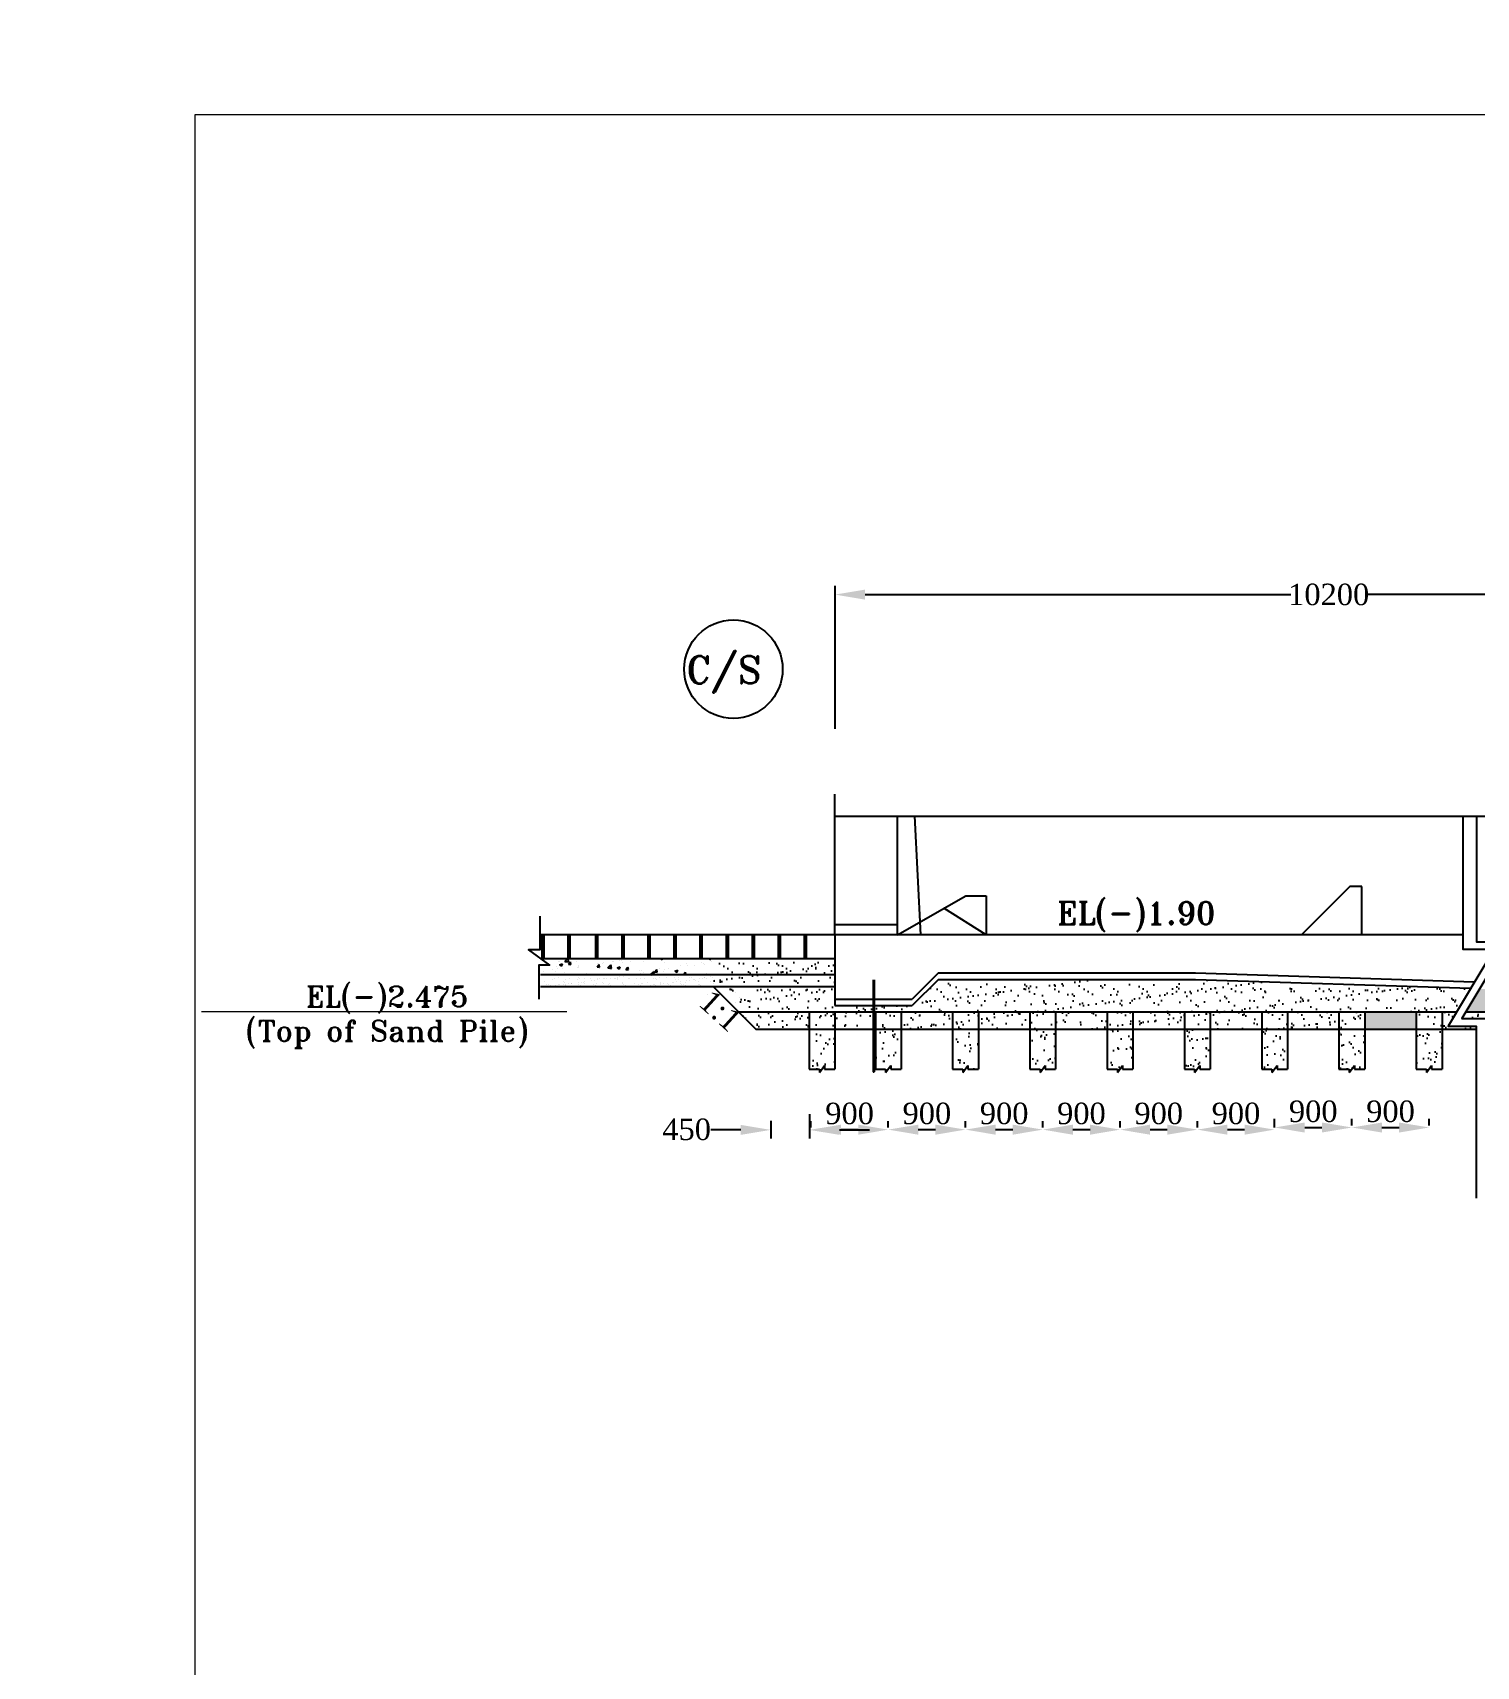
# Model space of a CAD drawing. Extents: x -545075 to 1728153, y -708141 to -305611.
# Drawn here: x 1326992 to 1343806, y -632617 to -613589 of the extents above; entities that cross this region are included whole.
import ezdxf

# ---------------------------------------------------------------- set-up
doc = ezdxf.new("R2010")
doc.units = 0
doc.header["$MEASUREMENT"] = 0
doc.layers.get('0').update_dxf_attribs({"linetype": 'CONTINUOUS'})
doc.layers.get('DEFPOINTS').update_dxf_attribs({"linetype": 'CONTINUOUS'})
doc.layers.add('LINE', color=7, linetype='CONTINUOUS')
doc.styles.add('BIG', font='ROMANT.SHX')
doc.styles.get("Standard").update_dxf_attribs({"font": 'times.ttf', "height": 250})
doc.dimstyles.new('3', dxfattribs={"dimtxt": 225, "dimasz": 350, "dimexe": 100, "dimexo": 25, "dimgap": 9, "dimtad": 0, "dimdec": 0, "dimzin": 0, "dimdsep": 46, "dimtxsty": 'Standard', "dimcen": 0, "dimclrt": 256, "dimadec": 0, "dimazin": 0, "dimtfac": 1, "dimtdec": 0, "dimtofl": 0, "dimtmove": 2, "dimatfit": 3, "dimfxl": 1, "dimtolj": 1, "dimtzin": 0, "dimarcsym": 0})
pattern_1 = [(37.5, (90747.97, -13759.19), (-6.92927, 211.950615), [0, -167.2, 0, -187, 0, -178.75]), (7.5, (90747.97, -13759.19), (194.67544, 310.436067), [0, -90.2, 0, -150.7, 0, -57.75]), (327.5, (90612.67, -13759.19), (342.555605, 0.622496), [0, -55, 0, -198, 0, -258.5]), (317.5, (90612.67, -13759.2), (330.673927, 96.54431), [0, -27.5, 0, -129.8, 0, -148.5])]

# ---------------------------------------------------------------- blocks, each defined once
blk = doc.blocks.new('*D596')
at = {"layer": 'DEFPOINTS', "color": 0, "linetype": 'ByBlock', "lineweight": -2}
for p in [(1336337, -620134), (1347837, -621024), (1336337, -621724)]:
    blk.add_point(p, dxfattribs=at)
at = {"layer": 'LINE', "color": 0, "linetype": 'ByBlock', "lineweight": -2}
for p, q in [((1336337, -621699), (1336337, -620034)), ((1347837, -620999), (1347837, -620034)), ((1336687, -620134), (1341644, -620134)), ((1347487, -620134), (1342529, -620134))]:
    blk.add_line(p, q, dxfattribs=at)
for points in [[(1336687, -620076), (1336687, -620193), (1336337, -620134)], [(1347487, -620076), (1347487, -620193), (1347837, -620134)]]:
    blk.add_solid(points, dxfattribs=at)
at = {"layer": 'LINE', "linetype": 'ByBlock', "insert": (1342087, -620134), "char_height": 250, "attachment_point": 5}
blk.add_mtext('\\A1;10200', dxfattribs=at)
blk = doc.blocks.new('*D599')
at = {"layer": 'DEFPOINTS', "color": 0, "linetype": 'ByBlock', "lineweight": -2}
for p in [(1336057, -626366), (1336957, -626366), (1336957, -626366)]:
    blk.add_point(p, dxfattribs=at)
at = {"layer": 'LINE', "color": 0, "linetype": 'ByBlock', "lineweight": -2}
for p, q in [((1336057, -626341), (1336057, -626266)), ((1336407, -626366), (1336607, -626366)), ((1336957, -626341), (1336957, -626266))]:
    blk.add_line(p, q, dxfattribs=at)
for points in [[(1336407, -626308), (1336407, -626425), (1336057, -626366)], [(1336607, -626308), (1336607, -626425), (1336957, -626366)]]:
    blk.add_solid(points, dxfattribs=at)
at = {"layer": 'LINE', "linetype": 'ByBlock', "insert": (1336507, -626179), "char_height": 250, "attachment_point": 5}
blk.add_mtext('\\A1;900', dxfattribs=at)
blk = doc.blocks.new('*D600')
at = {"layer": 'DEFPOINTS', "color": 0, "linetype": 'ByBlock', "lineweight": -2}
for p in [(1336957, -626366), (1337857, -626366), (1337857, -626366)]:
    blk.add_point(p, dxfattribs=at)
at = {"layer": 'LINE', "color": 0, "linetype": 'ByBlock', "lineweight": -2}
for p, q in [((1336957, -626341), (1336957, -626266)), ((1337307, -626366), (1337507, -626366)), ((1337857, -626341), (1337857, -626266))]:
    blk.add_line(p, q, dxfattribs=at)
for points in [[(1337307, -626308), (1337307, -626425), (1336957, -626366)], [(1337507, -626308), (1337507, -626425), (1337857, -626366)]]:
    blk.add_solid(points, dxfattribs=at)
at = {"layer": 'LINE', "linetype": 'ByBlock', "insert": (1337407, -626179), "char_height": 250, "attachment_point": 5}
blk.add_mtext('\\A1;900', dxfattribs=at)
blk = doc.blocks.new('*D601')
at = {"layer": 'DEFPOINTS', "color": 0, "linetype": 'ByBlock', "lineweight": -2}
for p in [(1337857, -626366), (1338757, -626366), (1338757, -626366)]:
    blk.add_point(p, dxfattribs=at)
at = {"layer": 'LINE', "color": 0, "linetype": 'ByBlock', "lineweight": -2}
for p, q in [((1337857, -626341), (1337857, -626266)), ((1338207, -626366), (1338407, -626366)), ((1338757, -626341), (1338757, -626266))]:
    blk.add_line(p, q, dxfattribs=at)
for points in [[(1338207, -626308), (1338207, -626425), (1337857, -626366)], [(1338407, -626308), (1338407, -626425), (1338757, -626366)]]:
    blk.add_solid(points, dxfattribs=at)
at = {"layer": 'LINE', "linetype": 'ByBlock', "insert": (1338307, -626179), "char_height": 250, "attachment_point": 5}
blk.add_mtext('\\A1;900', dxfattribs=at)
blk = doc.blocks.new('*D602')
at = {"layer": 'DEFPOINTS', "color": 0, "linetype": 'ByBlock', "lineweight": -2}
for p in [(1338757, -626366), (1339657, -626366), (1339657, -626366)]:
    blk.add_point(p, dxfattribs=at)
at = {"layer": 'LINE', "color": 0, "linetype": 'ByBlock', "lineweight": -2}
for p, q in [((1338757, -626341), (1338757, -626266)), ((1339107, -626366), (1339307, -626366)), ((1339657, -626341), (1339657, -626266))]:
    blk.add_line(p, q, dxfattribs=at)
for points in [[(1339107, -626308), (1339107, -626425), (1338757, -626366)], [(1339307, -626308), (1339307, -626425), (1339657, -626366)]]:
    blk.add_solid(points, dxfattribs=at)
at = {"layer": 'LINE', "linetype": 'ByBlock', "insert": (1339207, -626179), "char_height": 250, "attachment_point": 5}
blk.add_mtext('\\A1;900', dxfattribs=at)
blk = doc.blocks.new('*D603')
at = {"layer": 'DEFPOINTS', "color": 0, "linetype": 'ByBlock', "lineweight": -2}
for p in [(1339657, -626366), (1340557, -626366), (1340557, -626366)]:
    blk.add_point(p, dxfattribs=at)
at = {"layer": 'LINE', "color": 0, "linetype": 'ByBlock', "lineweight": -2}
for p, q in [((1339657, -626341), (1339657, -626266)), ((1340007, -626366), (1340207, -626366)), ((1340557, -626341), (1340557, -626266))]:
    blk.add_line(p, q, dxfattribs=at)
for points in [[(1340007, -626308), (1340007, -626425), (1339657, -626366)], [(1340207, -626308), (1340207, -626425), (1340557, -626366)]]:
    blk.add_solid(points, dxfattribs=at)
at = {"layer": 'LINE', "linetype": 'ByBlock', "insert": (1340107, -626179), "char_height": 250, "attachment_point": 5}
blk.add_mtext('\\A1;900', dxfattribs=at)
blk = doc.blocks.new('*D604')
at = {"layer": 'DEFPOINTS', "color": 0, "linetype": 'ByBlock', "lineweight": -2}
for p in [(1340557, -626366), (1341457, -626366), (1341457, -626366)]:
    blk.add_point(p, dxfattribs=at)
at = {"layer": 'LINE', "color": 0, "linetype": 'ByBlock', "lineweight": -2}
for p, q in [((1340557, -626341), (1340557, -626266)), ((1340907, -626366), (1341107, -626366)), ((1341457, -626341), (1341457, -626266))]:
    blk.add_line(p, q, dxfattribs=at)
for points in [[(1340907, -626308), (1340907, -626425), (1340557, -626366)], [(1341107, -626308), (1341107, -626425), (1341457, -626366)]]:
    blk.add_solid(points, dxfattribs=at)
at = {"layer": 'LINE', "linetype": 'ByBlock', "insert": (1341007, -626179), "char_height": 250, "attachment_point": 5}
blk.add_mtext('\\A1;900', dxfattribs=at)
blk = doc.blocks.new('*D605')
at = {"layer": 'DEFPOINTS', "color": 0, "linetype": 'ByBlock', "lineweight": -2}
for p in [(1341457, -626341), (1342357, -626341), (1342357, -626341)]:
    blk.add_point(p, dxfattribs=at)
at = {"layer": 'LINE', "color": 0, "linetype": 'ByBlock', "lineweight": -2}
for p, q in [((1341457, -626316), (1341457, -626241)), ((1341807, -626341), (1342007, -626341)), ((1342357, -626316), (1342357, -626241))]:
    blk.add_line(p, q, dxfattribs=at)
for points in [[(1341807, -626283), (1341807, -626400), (1341457, -626341)], [(1342007, -626283), (1342007, -626400), (1342357, -626341)]]:
    blk.add_solid(points, dxfattribs=at)
at = {"layer": 'LINE', "linetype": 'ByBlock', "insert": (1341907, -626154), "char_height": 250, "attachment_point": 5}
blk.add_mtext('\\A1;900', dxfattribs=at)
blk = doc.blocks.new('*D606')
at = {"layer": 'DEFPOINTS', "color": 0, "linetype": 'ByBlock', "lineweight": -2}
for p in [(1342357, -626341), (1343257, -626341), (1343257, -626341)]:
    blk.add_point(p, dxfattribs=at)
at = {"layer": 'LINE', "color": 0, "linetype": 'ByBlock', "lineweight": -2}
for p, q in [((1342357, -626316), (1342357, -626241)), ((1342707, -626341), (1342907, -626341)), ((1343257, -626316), (1343257, -626241))]:
    blk.add_line(p, q, dxfattribs=at)
for points in [[(1342707, -626283), (1342707, -626400), (1342357, -626341)], [(1342907, -626283), (1342907, -626400), (1343257, -626341)]]:
    blk.add_solid(points, dxfattribs=at)
at = {"layer": 'LINE', "linetype": 'ByBlock', "insert": (1342807, -626154), "char_height": 250, "attachment_point": 5}
blk.add_mtext('\\A1;900', dxfattribs=at)
blk = doc.blocks.new('*D653')
at = {"layer": 'DEFPOINTS', "color": 0, "linetype": 'ByBlock', "lineweight": -2}
for p in [(1336039, -626161), (1335589, -626238), (1336039, -626369)]:
    blk.add_point(p, dxfattribs=at)
at = {"layer": 'LINE', "color": 0, "linetype": 'ByBlock', "lineweight": -2}
for p, q in [((1336039, -626186), (1336039, -626469)), ((1335239, -626369), (1334889, -626369)), ((1335589, -626263), (1335589, -626469)), ((1336389, -626369), (1336739, -626369))]:
    blk.add_line(p, q, dxfattribs=at)
for points in [[(1335239, -626311), (1335239, -626427), (1335589, -626369)], [(1336389, -626311), (1336389, -626427), (1336039, -626369)]]:
    blk.add_solid(points, dxfattribs=at)
at = {"layer": 'LINE', "linetype": 'ByBlock', "insert": (1334609, -626364), "char_height": 250, "attachment_point": 5}
blk.add_mtext('\\A1;450', dxfattribs=at)

msp = doc.modelspace()

# ---------------------------------------------------------------- hatches: boundary and pattern name
at = {"layer": 'LINE', "lineweight": 5}
h = msp.add_hatch(dxfattribs=at)
h.set_pattern_fill('AR-SAND', color=256, scale=60, style=0)
h.set_pattern_definition([(37.5, (2210, 0), (-3.7796015, 115.609426), [0, -91.2, 0, -102, 0, -97.5]), (7.5, (2210, 0), (106.186602, 169.328764), [0, -49.2, 0, -82.2, 0, -31.5]), (327.5, (2136.2, 0), (186.848512, 0.339543), [0, -30, 0, -108, 0, -141]), (317.5, (2136.2, 0), (180.367596, 52.660534), [0, -15, 0, -70.8, 0, -81])])
h.paths.add_polyline_path([(1334518.769, -614385.012), (1334518.769, -613589.32), (1334898.816, -613589.32), (1334898.816, -614385.012)], flags=24)
h.paths.add_polyline_path([(1331008.65, -614334.715), (1333299.793, -614334.715), (1333299.793, -613845.938), (1331008.65, -613845.938)], flags=24)
h.paths.add_polyline_path([(1326992.275, -614243.668), (1331039.96, -614243.668), (1331039.96, -613922.908), (1326992.275, -613922.908)], flags=24)
at = {"layer": 'LINE', "linetype": 'ByBlock'}
h = msp.add_hatch(dxfattribs=at)
h.set_pattern_fill('AR-SAND', color=0, scale=110, style=0)
h.set_pattern_definition(pattern_1)
h.paths.add_polyline_path([(1369617.245, -624995.39), (1369823.238, -624649.938), (1367729.277, -624770.39), (1367073.048, -624551.647), (1364835.689, -624551.647), (1364835.689, -624170.39), (1363756.644, -624170.39), (1363606.644, -624020.39), (1359347.565, -624020.39), (1358766.174, -624995.39)])
h.paths.add_polyline_path([(1358656.692, -624995.39), (1359105.004, -624243.566), (1358740.689, -624243.566), (1358740.689, -624020.39), (1349656.644, -624020.39), (1348473.689, -624020.39), (1348473.689, -624269.12), (1348473.689, -624341.12), (1346521.821, -624341.12), (1345234.01, -624770.39), (1343846.348, -624726.103), (1343685.772, -624995.39)])
h.paths.add_polyline_path([(1353322.392, -624823.251), (1355613.535, -624823.251), (1355613.535, -624334.474), (1353322.392, -624334.474)], flags=24)
h.paths.add_polyline_path([(1349306.017, -624732.204), (1353353.702, -624732.204), (1353353.702, -624411.444), (1349306.017, -624411.444)], flags=24)
h = msp.add_hatch(dxfattribs=at)
h.set_pattern_fill('AR-SAND', color=0, scale=110, style=0)
h.set_pattern_definition(pattern_1)
h.paths.add_polyline_path([(1334919.689, -624375.89), (1334919.689, -624562.89), (1334928.682, -624562.89), (1334931.022, -624560.101), (1334931.537, -624562.89), (1336336.644, -624562.89), (1336336.644, -624375.89)])
h = msp.add_hatch(dxfattribs=at)
h.set_pattern_fill('AR-SAND', color=0, scale=110, style=0)
h.set_pattern_definition(pattern_1)
h.paths.add_polyline_path([(1336336.644, -624703.14), (1336336.644, -624562.89), (1334919.689, -624562.89), (1334919.689, -624703.14)])
h.paths.add_polyline_path([(1334921.439, -624703.14), (1335213.689, -624995.39), (1336336.644, -624995.39), (1336336.644, -624703.14)])
h = msp.add_hatch(dxfattribs=at)
h.set_pattern_fill('AR-SAND', color=0, scale=110, style=0)
h.set_pattern_definition(pattern_1)
h.paths.add_polyline_path([(1337536.644, -624620.39), (1337236.644, -624920.39), (1336791.894, -624920.39), (1336791.894, -624995.39), (1343576.29, -624995.39), (1343738.91, -624722.674), (1340534.01, -624620.39)])
h = msp.add_hatch(dxfattribs=at)
h.set_pattern_fill('AR-SAND', color=0, scale=110, style=0)
h.set_pattern_definition(pattern_1)
h.paths.add_polyline_path([(1335871.689, -624995.39), (1335871.689, -625195.39), (1336781.394, -625195.39), (1336781.394, -624995.39)])
h.paths.add_polyline_path([(1337106.644, -624995.39), (1337106.644, -625195.39), (1337706.644, -625195.39), (1337706.644, -624995.39)])
h.paths.add_polyline_path([(1335213.689, -624995.39), (1335413.689, -625195.39), (1335571.689, -625195.39), (1335571.689, -624995.39)])
h = msp.add_hatch(dxfattribs=at)
h.set_pattern_fill('AR-SAND', color=0, scale=110, style=0)
h.set_pattern_definition(pattern_1)
h.paths.add_polyline_path([(1335583.689, -624995.39), (1335583.689, -625195.39), (1335863.689, -625195.39), (1335863.689, -624995.39)])
h = msp.add_hatch(dxfattribs=at)
h.set_pattern_fill('AR-SAND', color=0, scale=110, style=0)
h.set_pattern_definition(pattern_1)
h.paths.add_polyline_path([(1336336.689, -624995.39), (1336036.689, -624995.39), (1336036.689, -625663.056), (1336155.515, -625663.056), (1336155.515, -625700.615), (1336215.578, -625620.881), (1336215.578, -625663.407), (1336336.689, -625663.407)])
h = msp.add_hatch(dxfattribs=at)
h.set_pattern_fill('AR-SAND', color=0, scale=110, style=0)
h.set_pattern_definition(pattern_1)
h.paths.add_polyline_path([(1336336.644, -624920.39), (1336336.644, -624995.39), (1336781.394, -624995.39), (1336781.394, -624920.39)])
h = msp.add_hatch(dxfattribs=at)
h.set_pattern_fill('AR-SAND', color=0, scale=110, style=0)
h.set_pattern_definition(pattern_1)
h.paths.add_polyline_path([(1337106.644, -624995.39), (1336806.644, -624995.39), (1336806.644, -625663.056), (1336925.469, -625663.056), (1336925.469, -625700.615), (1336985.532, -625620.881), (1336985.532, -625663.407), (1337106.644, -625663.407)])
h = msp.add_hatch(dxfattribs=at)
h.set_pattern_fill('AR-SAND', color=0, scale=110, style=0)
h.set_pattern_definition(pattern_1)
h.paths.add_polyline_path([(1338006.644, -624995.39), (1337706.644, -624995.39), (1337706.644, -625663.056), (1337825.469, -625663.056), (1337825.469, -625700.615), (1337885.532, -625620.881), (1337885.532, -625663.407), (1338006.644, -625663.407)])
h = msp.add_hatch(dxfattribs=at)
h.set_pattern_fill('AR-SAND', color=0, scale=110, style=0)
h.set_pattern_definition(pattern_1)
h.paths.add_polyline_path([(1338606.644, -624995.39), (1338006.644, -624995.39), (1338006.644, -625195.39), (1338606.644, -625195.39)])
h.paths.add_polyline_path([(1339506.644, -624995.39), (1338906.644, -624995.39), (1338906.644, -625195.39), (1339506.644, -625195.39)])
h.paths.add_polyline_path([(1340406.644, -624995.39), (1339806.644, -624995.39), (1339806.644, -625195.39), (1340406.644, -625195.39)])
h.paths.add_polyline_path([(1341306.644, -624995.39), (1340706.644, -624995.39), (1340706.644, -625195.39), (1341306.644, -625195.39)])
h.paths.add_polyline_path([(1342206.644, -624995.39), (1341606.644, -624995.39), (1341606.644, -625195.39), (1342206.644, -625195.39)])
h = msp.add_hatch(dxfattribs=at)
h.set_pattern_fill('AR-SAND', color=0, scale=110, style=0)
h.set_pattern_definition(pattern_1)
h.paths.add_polyline_path([(1338906.644, -624995.39), (1338606.644, -624995.39), (1338606.644, -625663.056), (1338725.469, -625663.056), (1338725.469, -625700.615), (1338785.532, -625620.881), (1338785.532, -625663.407), (1338906.644, -625663.407)])
h = msp.add_hatch(dxfattribs=at)
h.set_pattern_fill('AR-SAND', color=0, scale=110, style=0)
h.set_pattern_definition(pattern_1)
h.paths.add_polyline_path([(1339806.644, -624995.39), (1339506.644, -624995.39), (1339506.644, -625663.056), (1339625.469, -625663.056), (1339625.469, -625700.615), (1339685.532, -625620.881), (1339685.532, -625663.407), (1339806.644, -625663.407)])
h = msp.add_hatch(dxfattribs=at)
h.set_pattern_fill('AR-SAND', color=0, scale=110, style=0)
h.set_pattern_definition(pattern_1)
h.paths.add_polyline_path([(1340706.644, -624995.39), (1340406.644, -624995.39), (1340406.644, -625663.056), (1340525.469, -625663.056), (1340525.469, -625700.615), (1340585.532, -625620.881), (1340585.532, -625663.407), (1340706.644, -625663.407)])
h = msp.add_hatch(dxfattribs=at)
h.set_pattern_fill('AR-SAND', color=0, scale=110, style=0)
h.set_pattern_definition(pattern_1)
h.paths.add_polyline_path([(1341606.644, -624995.39), (1341306.644, -624995.39), (1341306.644, -625663.056), (1341425.469, -625663.056), (1341425.469, -625700.615), (1341485.532, -625620.881), (1341485.532, -625663.407), (1341606.644, -625663.407)])
h = msp.add_hatch(dxfattribs=at)
h.set_pattern_fill('AR-SAND', color=0, scale=110, style=0)
h.set_pattern_definition(pattern_1)
h.paths.add_polyline_path([(1342506.644, -624995.39), (1342206.644, -624995.39), (1342206.644, -625663.056), (1342325.469, -625663.056), (1342325.469, -625700.615), (1342385.532, -625620.881), (1342385.532, -625663.407), (1342506.644, -625663.407)])
h = msp.add_hatch(dxfattribs=at)
h.set_pattern_fill('AR-SAND', color=0, scale=100, style=0)
h.set_pattern_definition([(37.5, (90747.97, -13759.19), (-6.299336, 192.682377), [0, -152, 0, -170, 0, -162.5]), (7.5, (90747.97, -13759.19), (176.97767, 282.214607), [0, -82, 0, -137, 0, -52.5]), (327.5, (90624.97, -13759.19), (311.414186, 0.565905), [0, -50, 0, -180, 0, -235]), (317.5, (90624.97, -13759.19), (300.61266, 87.767556), [0, -25, 0, -118, 0, -135])])
h.paths.add_polyline_path([(1344906.644, -625195.39), (1344906.644, -624995.39), (1344306.644, -624995.39), (1344306.644, -625195.39)])
h.paths.add_polyline_path([(1343106.644, -625195.39), (1343106.644, -624995.39), (1342506.644, -624995.39), (1342506.644, -625195.39)])
h.paths.add_polyline_path([(1346706.644, -625195.39), (1346706.644, -624995.39), (1346106.644, -624995.39), (1346106.644, -625195.39)])
h.paths.add_polyline_path([(1345806.644, -625195.39), (1345806.644, -624995.39), (1345206.644, -624995.39), (1345206.644, -625195.39)])
h.paths.add_polyline_path([(1347606.644, -625195.39), (1347606.644, -624995.39), (1347006.644, -624995.39), (1347006.644, -625195.39)])
h.paths.add_polyline_path([(1348506.644, -625195.39), (1348506.644, -624995.39), (1347906.644, -624995.39), (1347906.644, -625195.39)])
h.paths.add_polyline_path([(1349406.644, -625195.39), (1349406.644, -624995.39), (1348806.644, -624995.39), (1348806.644, -625195.39)])
h.paths.add_polyline_path([(1350306.644, -625195.39), (1350306.644, -624995.39), (1349706.644, -624995.39), (1349706.644, -625195.39)])
h.paths.add_polyline_path([(1350606.644, -624995.39), (1350606.644, -625195.39), (1351206.644, -625195.39), (1351206.644, -624995.39)])
h.paths.add_polyline_path([(1351506.644, -624995.39), (1351506.644, -625195.39), (1352106.644, -625195.39), (1352106.644, -624995.39)])
h.paths.add_polyline_path([(1355106.644, -624995.39), (1355106.644, -625195.39), (1355706.644, -625195.39), (1355706.644, -624995.39)])
h.paths.add_polyline_path([(1354206.644, -624995.39), (1354206.644, -625195.39), (1354806.644, -625195.39), (1354806.644, -624995.39)])
h.paths.add_polyline_path([(1353906.644, -624995.39), (1353306.644, -624995.39), (1353306.644, -625195.39), (1353906.644, -625195.39)])
h.paths.add_polyline_path([(1353006.644, -625195.39), (1353006.644, -624995.39), (1352406.644, -624995.39), (1352406.644, -625195.39)])
h.paths.add_polyline_path([(1356606.644, -625195.39), (1356606.644, -624995.39), (1356006.644, -624995.39), (1356006.644, -625195.39)])
h.paths.add_polyline_path([(1356906.644, -624995.39), (1356906.644, -625195.39), (1357506.644, -625195.39), (1357506.644, -624995.39)])
h.paths.add_polyline_path([(1358406.644, -625195.39), (1358406.644, -624995.39), (1357806.644, -624995.39), (1357806.644, -625195.39)])
h.paths.add_polyline_path([(1359306.644, -625195.39), (1359306.644, -624995.39), (1358766.174, -624995.39), (1358731.25, -625053.957), (1359055.821, -625053.957), (1359055.821, -625195.39)])
h.paths.add_polyline_path([(1360206.644, -625195.39), (1360206.644, -624995.39), (1359606.644, -624995.39), (1359606.644, -625195.39)])
h.paths.add_polyline_path([(1361106.644, -625195.39), (1361106.644, -624995.39), (1360506.644, -624995.39), (1360506.644, -625195.39)])
h.paths.add_polyline_path([(1362006.644, -625195.39), (1362006.644, -624995.39), (1361406.644, -624995.39), (1361406.644, -625195.39)])
h.paths.add_polyline_path([(1362306.644, -624995.39), (1362306.644, -625195.39), (1362906.644, -625195.39), (1362906.644, -624995.39)])
h.paths.add_polyline_path([(1363206.644, -624995.39), (1363206.644, -625195.39), (1363806.644, -625195.39), (1363806.644, -624995.39)])
h.paths.add_polyline_path([(1365606.644, -625195.39), (1365606.644, -624995.39), (1365006.644, -624995.39), (1365006.644, -625195.39)])
h.paths.add_polyline_path([(1364706.644, -625195.39), (1364706.644, -624995.39), (1364106.644, -624995.39), (1364106.644, -625195.39)])
h.paths.add_polyline_path([(1366506.644, -625195.39), (1366506.644, -624995.39), (1365906.644, -624995.39), (1365906.644, -625195.39)])
h.paths.add_polyline_path([(1367406.644, -625195.39), (1367406.644, -624995.39), (1366806.644, -624995.39), (1366806.644, -625195.39)])
h.paths.add_polyline_path([(1367706.644, -624995.39), (1367706.644, -625195.39), (1368306.644, -625195.39), (1368306.644, -624995.39)])
h.paths.add_polyline_path([(1369206.644, -625195.39), (1369206.644, -624995.39), (1368606.644, -624995.39), (1368606.644, -625195.39)])
h = msp.add_hatch(dxfattribs=at)
h.set_pattern_fill('AR-SAND', color=0, scale=110, style=0)
h.set_pattern_definition(pattern_1)
h.paths.add_polyline_path([(1343406.644, -624995.39), (1343106.644, -624995.39), (1343106.644, -625663.056), (1343225.469, -625663.056), (1343225.469, -625700.615), (1343285.532, -625620.881), (1343285.532, -625663.407), (1343406.644, -625663.407)])
h = msp.add_hatch(dxfattribs=at)
h.set_pattern_fill('AR-SAND', color=0, scale=110, style=0)
h.set_pattern_definition(pattern_1)
h.paths.add_polyline_path([(1343685.772, -624995.39), (1343639.23, -625073.442), (1343963.8, -625073.442), (1343963.8, -625195.39), (1344006.644, -625195.39), (1344006.644, -624995.39)])
h.paths.add_polyline_path([(1343478.397, -625159.557), (1343576.29, -624995.39), (1343406.644, -624995.39), (1343406.644, -625195.39), (1343802.968, -625195.39), (1343802.968, -625159.557)])

# ---------------------------------------------------------------- linework, layer by layer
at = {"color": 7, "linetype": 'ByBlock', "lineweight": 20}
msp.add_lwpolyline([(1328883.808, -657330), (1328883.808, -614544.186), (1389389, -614544.186), (1389389, -657330), (1328883.808, -657330)], close=True, dxfattribs=at)
at = {"layer": 'LINE', "color": 0, "linetype": 'ByBlock', "lineweight": -2}
for p, q in [((1336336.644, -624095.39), (1336336.644, -622458.725)), ((1337065.689, -624095.39), (1337065.689, -622715.725)), ((1337336.644, -624095.39), (1337264.689, -622715.725))]:
    msp.add_line(p, q, dxfattribs=at)
at = {"layer": 'LINE', "color": 0, "linetype": 'ByBlock'}
for p, q in [((1336336.644, -622715.725), (1350824.689, -622715.725)), ((1342332.042, -623534.39), (1341771.042, -624095.39)), ((1342472.292, -623534.39), (1342332.042, -623534.39)), ((1342472.292, -624095.39), (1342472.292, -623534.39)), ((1337065.689, -624095.39), (1337861.511, -623642.065)), ((1337861.511, -623642.065), (1338096.868, -623642.065)), ((1338096.868, -623642.065), (1338096.868, -624095.39)), ((1338096.868, -624095.39), (1337603.598, -623787.739)), ((1336336.644, -624095.39), (1332908.273, -624095.39)), ((1332920.995, -624095.39), (1332920.995, -624375.89)), ((1332944.37, -624095.39), (1332944.37, -624375.89)), ((1333224.87, -624095.39), (1333224.87, -624375.89)), ((1333248.245, -624095.39), (1333248.245, -624375.89)), ((1333548.39, -624095.39), (1333548.39, -624375.89)), ((1333571.765, -624095.39), (1333571.765, -624375.89)), ((1333852.265, -624095.39), (1333852.265, -624375.89)), ((1333875.64, -624095.39), (1333875.64, -624375.89)), ((1334156.14, -624095.39), (1334156.14, -624375.89)), ((1334179.515, -624095.39), (1334179.515, -624375.89)), ((1334460.015, -624095.39), (1334460.015, -624375.89)), ((1334483.39, -624095.39), (1334483.39, -624375.89)), ((1334763.89, -624095.39), (1334763.89, -624375.89)), ((1334763.89, -624095.39), (1334763.89, -624375.89)), ((1334787.265, -624095.39), (1334787.265, -624375.89)), ((1334787.265, -624095.39), (1334787.265, -624375.89)), ((1335067.765, -624095.39), (1335067.765, -624375.89)), ((1335091.14, -624095.39), (1335091.14, -624375.89)), ((1335371.64, -624095.39), (1335371.64, -624375.89)), ((1335395.015, -624095.39), (1335395.015, -624375.89)), ((1335675.515, -624095.39), (1335675.515, -624375.89)), ((1335675.515, -624095.39), (1335675.515, -624375.89)), ((1335698.89, -624095.39), (1335698.89, -624375.89)), ((1335698.89, -624095.39), (1335698.89, -624375.89)), ((1335979.39, -624095.39), (1335979.39, -624375.89)), ((1336002.765, -624095.39), (1336002.765, -624375.89)), ((1336336.644, -623976.725), (1337065.689, -623976.458)), ((1340534.01, -624095.39), (1336336.644, -624095.39)), ((1336336.644, -624095.39), (1336336.644, -624920.39)), ((1343648.669, -624095.39), (1340534.01, -624095.39)), ((1336336.644, -624375.89), (1332908.273, -624375.89)), ((1332968.341, -624421.36), (1332968.341, -624421.36)), ((1332978.868, -624385.843), (1332978.868, -624385.843)), ((1333089.354, -624470.199), (1333089.354, -624470.199)), ((1333120.046, -624405.029), (1333120.046, -624405.029)), ((1333129.121, -624445.557), (1333161.855, -624432.992)), ((1333129.121, -624445.557), (1333152.376, -624461.242)), ((1333130.318, -624409.173), (1333130.318, -624409.173)), ((1333152.375, -624461.257), (1333161.854, -624433.007)), ((1333168.372, -624486.761), (1333168.372, -624486.761)), ((1333191.416, -624405.771), (1333220.086, -624375.89)), ((1333191.416, -624405.771), (1333232.994, -624412.22)), ((1333198.916, -624394.077), (1333198.916, -624394.077)), ((1333228.43, -624396.388), (1333228.43, -624396.388)), ((1333232.993, -624412.232), (1333228.765, -624375.89)), ((1333231.892, -624440.274), (1333254.429, -624413.414)), ((1333231.892, -624440.274), (1333259.835, -624442.718)), ((1333259.835, -624442.733), (1333254.429, -624413.429)), ((1333270.884, -624383.611), (1333270.884, -624383.611)), ((1333307.375, -624385.863), (1333307.375, -624385.863)), ((1333323.93, -624411.564), (1333323.93, -624411.564)), ((1333338.916, -624480.743), (1333338.916, -624480.743)), ((1333345.43, -624463.451), (1333345.43, -624463.451)), ((1333347.36, -624459.058), (1333347.36, -624459.058)), ((1333353, -624477.209), (1333353, -624477.209)), ((1333567.211, -624469.61), (1333589.749, -624442.751)), ((1333567.211, -624469.61), (1333595.154, -624472.055)), ((1333570.384, -624428.339), (1333570.384, -624428.339)), ((1333583.497, -624429.129), (1333583.497, -624429.129)), ((1333595.154, -624472.07), (1333589.748, -624442.766)), ((1333606.263, -624385.843), (1333606.263, -624385.843)), ((1333625.64, -624430.41), (1333625.64, -624430.41)), ((1333640.679, -624424.58), (1333640.679, -624424.58)), ((1333690.351, -624483.151), (1333726.764, -624445.201)), ((1333690.351, -624483.151), (1333731.929, -624489.6)), ((1333731.928, -624489.612), (1333726.763, -624445.214)), ((1333747.441, -624405.029), (1333747.441, -624405.029)), ((1333757.713, -624409.173), (1333757.713, -624409.173)), ((1333800.979, -624482.998), (1333833.713, -624470.433)), ((1333800.979, -624482.998), (1333824.234, -624498.683)), ((1333824.233, -624498.699), (1333833.712, -624470.448)), ((1333826.311, -624394.077), (1333826.311, -624394.077)), ((1333855.825, -624396.388), (1333855.825, -624396.388)), ((1333865.21, -624423.214), (1333865.21, -624423.214)), ((1333898.279, -624383.611), (1333898.279, -624383.611)), ((1333902.53, -624498.947), (1333925.068, -624472.087)), ((1333930.473, -624501.407), (1333925.067, -624472.103)), ((1333934.77, -624385.863), (1333934.77, -624385.863)), ((1333951.325, -624411.564), (1333951.325, -624411.564)), ((1334105.387, -624406.932), (1334105.387, -624406.932)), ((1334137.85, -624376.415), (1334137.85, -624376.415)), ((1334194.138, -624376.513), (1334194.138, -624376.513)), ((1334296.795, -624486.86), (1334296.795, -624486.86)), ((1334306.542, -624375.89), (1334322.064, -624386.36)), ((1334322.064, -624386.374), (1334325.582, -624375.89)), ((1334354.949, -624417.477), (1334354.949, -624417.477)), ((1334539.608, -624451.808), (1334539.608, -624451.808)), ((1334604.511, -624428.021), (1334604.511, -624428.021)), ((1334622.101, -624453.617), (1334622.101, -624453.617)), ((1334696.376, -624453.792), (1334696.376, -624453.792)), ((1334779.64, -624418.891), (1334779.64, -624418.891)), ((1334803.138, -624434.24), (1334803.138, -624434.24)), ((1334813.41, -624438.384), (1334813.41, -624438.384)), ((1334874.884, -624375.89), (1334888.896, -624385.341)), ((1334888.895, -624385.357), (1334892.072, -624375.89)), ((1334894.741, -624406.818), (1334894.741, -624406.818)), ((1336336.644, -624562.89), (1332908.273, -624562.89)), ((1332938.363, -624522.451), (1332938.363, -624522.451)), ((1332952.714, -624643.465), (1332952.714, -624643.465)), ((1332970.357, -624563.733), (1332970.357, -624563.733)), ((1332973.891, -624671.827), (1332973.891, -624671.827)), ((1333001.01, -624672.982), (1333001.01, -624672.982)), ((1333046.215, -624616.331), (1333046.215, -624616.331)), ((1333051.338, -624502.169), (1333051.338, -624502.169)), ((1333064.525, -624601.83), (1333064.525, -624601.83)), ((1333080.361, -624524.008), (1333080.361, -624524.008)), ((1333107.328, -624491.975), (1333107.328, -624491.975)), ((1333113.866, -624564.421), (1333113.866, -624564.421)), ((1333117.4, -624672.516), (1333117.4, -624672.516)), ((1333121.358, -624594.227), (1333121.358, -624594.227)), ((1333122.637, -624680.825), (1333122.637, -624680.825)), ((1333175.713, -624672.665), (1333175.713, -624672.665)), ((1333177.196, -624645.393), (1333177.196, -624645.393)), ((1333187.536, -624654.868), (1333187.536, -624654.868)), ((1333187.925, -624532.996), (1333187.925, -624532.996)), ((1333193.062, -624614.458), (1333193.062, -624614.458)), ((1333198.836, -624670.793), (1333198.836, -624670.793)), ((1333228.037, -624666.949), (1333228.037, -624666.949)), ((1333239.228, -624601.512), (1333239.228, -624601.512)), ((1333268.92, -624667.057), (1333268.92, -624667.057)), ((1333273.645, -624660.944), (1333273.645, -624660.944)), ((1333336.571, -624615.146), (1333336.571, -624615.146)), ((1333345.839, -624596.156), (1333345.839, -624596.156)), ((1333349.845, -624650.912), (1333349.845, -624650.912)), ((1333350.417, -624672.347), (1333350.417, -624672.347)), ((1333356.18, -624605.631), (1333356.18, -624605.631)), ((1333379.045, -624647.068), (1333379.045, -624647.068)), ((1333404.986, -624650.353), (1333404.986, -624650.353)), ((1333413.932, -624601.195), (1333413.932, -624601.195)), ((1333415.767, -624665.184), (1333415.767, -624665.184)), ((1333424.654, -624641.064), (1333424.654, -624641.064)), ((1333437.487, -624543.54), (1333437.487, -624543.54)), ((1333488.091, -624609.687), (1333488.091, -624609.687)), ((1333500.853, -624631.032), (1333500.853, -624631.032)), ((1333525.12, -624672.03), (1333525.12, -624672.03)), ((1333530.054, -624627.187), (1333530.054, -624627.187)), ((1333559.276, -624665.872), (1333559.276, -624665.872)), ((1333573.63, -624601.116), (1333573.63, -624601.116)), ((1333575.662, -624621.183), (1333575.662, -624621.183)), ((1333588.478, -624491.287), (1333588.478, -624491.287)), ((1333588.635, -624600.877), (1333588.635, -624600.877)), ((1333629.467, -624652.282), (1333629.467, -624652.282)), ((1333634.938, -624607.814), (1333634.938, -624607.814)), ((1333639.808, -624661.757), (1333639.808, -624661.757)), ((1333651.862, -624611.151), (1333651.862, -624611.151)), ((1333681.062, -624607.307), (1333681.062, -624607.307)), ((1333687.049, -624554.084), (1333687.049, -624554.084)), ((1333699.824, -624671.712), (1333699.824, -624671.712)), ((1333710.796, -624660.413), (1333710.796, -624660.413)), ((1333726.67, -624601.302), (1333726.67, -624601.302)), ((1333763.338, -624600.56), (1333763.338, -624600.56)), ((1333778.447, -624608.503), (1333778.447, -624608.503)), ((1333798.111, -624603.044), (1333798.111, -624603.044)), ((1333802.87, -624591.271), (1333802.87, -624591.271)), ((1333808.451, -624612.519), (1333808.451, -624612.519)), ((1333820.626, -624549.705), (1333820.626, -624549.705)), ((1333832.071, -624587.426), (1333832.071, -624587.426)), ((1333838.04, -624501.832), (1333838.04, -624501.832)), ((1333857.258, -624657.242), (1333857.258, -624657.242)), ((1333857.643, -624658.54), (1333857.643, -624658.54)), ((1333874.527, -624671.395), (1333874.527, -624671.395)), ((1333877.679, -624581.422), (1333877.679, -624581.422)), ((1333902.53, -624498.947), (1333930.473, -624501.392)), ((1333929.967, -624603.044), (1333929.967, -624603.044)), ((1333938.042, -624600.242), (1333938.042, -624600.242)), ((1333953.878, -624571.39), (1333953.878, -624571.39)), ((1333977.095, -624563.282), (1333977.095, -624563.282)), ((1333983.079, -624567.546), (1333983.079, -624567.546)), ((1334001.152, -624659.228), (1334001.152, -624659.228)), ((1334025.901, -624608.004), (1334025.901, -624608.004)), ((1334049.23, -624671.077), (1334049.23, -624671.077)), ((1334060.658, -624516.788), (1334060.658, -624516.788)), ((1334076.814, -624601.171), (1334076.814, -624601.171)), ((1334076.822, -624547.215), (1334076.822, -624547.215)), ((1334081.739, -624659.17), (1334081.739, -624659.17)), ((1334087.602, -624512.376), (1334087.602, -624512.376)), ((1334092.079, -624668.645), (1334092.079, -624668.645)), ((1334107.035, -624531.38), (1334107.035, -624531.38)), ((1334112.745, -624599.925), (1334112.745, -624599.925)), ((1334152.672, -624653.769), (1334152.672, -624653.769)), ((1334189.286, -624560.532), (1334225.699, -624522.581)), ((1334189.286, -624560.532), (1334204.495, -624562.89)), ((1334220.323, -624601.859), (1334220.323, -624601.859)), ((1334223.934, -624670.76), (1334223.934, -624670.76)), ((1334224.069, -624515.972), (1334224.069, -624515.972)), ((1334230.386, -624562.89), (1334225.698, -624522.594)), ((1334231.42, -624680.102), (1334231.42, -624680.102)), ((1334237.849, -624528.283), (1334260.387, -624501.424)), ((1334237.849, -624528.283), (1334265.792, -624530.728)), ((1334250.383, -624609.933), (1334250.383, -624609.933)), ((1334265.792, -624530.744), (1334260.386, -624501.44)), ((1334260.723, -624619.408), (1334260.723, -624619.408)), ((1334287.448, -624599.608), (1334287.448, -624599.608)), ((1334299.519, -624651.896), (1334299.519, -624651.896)), ((1334307.619, -624670.07), (1334307.619, -624670.07)), ((1334309.529, -624664.13), (1334309.529, -624664.13)), ((1334336.82, -624666.226), (1334336.82, -624666.226)), ((1334337.164, -624522.921), (1334337.164, -624522.921)), ((1334349.462, -624500.416), (1334349.462, -624500.416)), ((1334371.843, -624596.4), (1334371.843, -624596.4)), ((1334382.428, -624660.222), (1334382.428, -624660.222)), ((1334398.637, -624670.442), (1334398.637, -624670.442)), ((1334401.126, -624492.662), (1334401.126, -624492.662)), ((1334429.367, -624570.17), (1334429.367, -624570.17)), ((1334443.028, -624652.584), (1334443.028, -624652.584)), ((1334458.628, -624650.19), (1334458.628, -624650.19)), ((1334462.152, -624599.29), (1334462.152, -624599.29)), ((1334472.837, -624520.439), (1334505.571, -624507.874)), ((1334472.837, -624520.439), (1334496.092, -624536.124)), ((1334478.173, -624614.893), (1334478.173, -624614.893)), ((1334487.828, -624646.345), (1334487.828, -624646.345)), ((1334496.091, -624536.14), (1334505.57, -624507.89)), ((1334514.919, -624562.89), (1334517.263, -624560.097)), ((1334517.774, -624562.89), (1334517.262, -624560.114)), ((1334518.69, -624594.527), (1334518.69, -624594.527)), ((1334519.65, -624621.781), (1334519.65, -624621.781)), ((1334533.437, -624640.341), (1334533.437, -624640.341)), ((1334534.011, -624666.059), (1334534.011, -624666.059)), ((1334544.351, -624675.534), (1334544.351, -624675.534)), ((1334573.168, -624557.62), (1334595.706, -624530.761)), ((1334573.168, -624557.62), (1334601.112, -624560.065)), ((1334573.34, -624670.125), (1334573.34, -624670.125)), ((1334586.726, -624533.465), (1334586.726, -624533.465)), ((1334594.548, -624647.125), (1334594.548, -624647.125)), ((1334601.111, -624560.081), (1334595.706, -624530.777)), ((1334609.636, -624630.309), (1334609.636, -624630.309)), ((1334636.855, -624598.973), (1334636.855, -624598.973)), ((1334638.837, -624626.465), (1334638.837, -624626.465)), ((1334646.817, -624565.655), (1334646.817, -624565.655)), ((1334662.199, -624595.215), (1334662.199, -624595.215)), ((1334684.445, -624620.46), (1334684.445, -624620.46)), ((1334702.655, -624616.821), (1334702.655, -624616.821)), ((1334712.995, -624626.296), (1334712.995, -624626.296)), ((1334741.395, -624645.252), (1334741.395, -624645.252)), ((1334748.044, -624669.807), (1334748.044, -624669.807)), ((1334760.645, -624610.428), (1334760.645, -624610.428)), ((1334761.801, -624671.019), (1334761.801, -624671.019)), ((1334789.845, -624606.584), (1334789.845, -624606.584)), ((1334811.559, -624598.655), (1334811.559, -624598.655)), ((1334813.719, -624589.756), (1334813.719, -624589.756)), ((1334835.454, -624600.58), (1334835.454, -624600.58)), ((1334836.288, -624544.009), (1334836.288, -624544.009)), ((1334871.298, -624567.583), (1334871.298, -624567.583)), ((1334881.639, -624577.059), (1334881.639, -624577.059)), ((1334884.903, -624645.941), (1334884.903, -624645.941)), ((1334911.653, -624590.548), (1334911.653, -624590.548)), ((1334922.747, -624669.49), (1334922.747, -624669.49)), ((1334928.682, -624562.89), (1334931.025, -624560.097)), ((1334930.445, -624621.781), (1334930.445, -624621.781)), ((1334931.537, -624562.89), (1334931.025, -624560.114)), ((1336781.394, -624620.39), (1336781.394, -625692.782)), ((1336786.644, -624620.39), (1336786.644, -625687.907)), ((1336786.644, -624620.39), (1336786.644, -625687.907)), ((1336791.894, -624620.39), (1336791.894, -625691.937)), ((1337536.644, -624545.39), (1337236.644, -624845.39)), ((1337536.644, -624620.39), (1337236.644, -624920.39)), ((1340534.01, -624545.39), (1337536.644, -624545.39)), ((1340534.01, -624620.39), (1337536.644, -624620.39)), ((1343782.798, -624649.075), (1340534.01, -624545.39)), ((1343738.91, -624722.674), (1340534.01, -624620.39)), ((1336336.644, -624703.14), (1332908.273, -624703.14)), ((1332971.628, -624700.706), (1332971.628, -624700.706)), ((1333008.552, -624694.631), (1333008.552, -624694.631)), ((1333024.667, -624688.053), (1333024.667, -624688.053)), ((1333047.828, -624690.674), (1333047.828, -624690.674)), ((1333077.028, -624686.829), (1333077.028, -624686.829)), ((1333199.371, -624687.736), (1333199.371, -624687.736)), ((1333236.342, -624699.591), (1333236.342, -624699.591)), ((1333374.074, -624687.419), (1333374.074, -624687.419)), ((1333460.824, -624701.519), (1333460.824, -624701.519)), ((1333548.777, -624687.101), (1333548.777, -624687.101)), ((1333723.481, -624686.784), (1333723.481, -624686.784)), ((1333898.184, -624686.466), (1333898.184, -624686.466)), ((1334072.887, -624686.149), (1334072.887, -624686.149)), ((1334080.411, -624699.983), (1334080.411, -624699.983)), ((1334156.611, -624689.951), (1334156.611, -624689.951)), ((1334185.811, -624686.107), (1334185.811, -624686.107)), ((1334247.591, -624685.831), (1334247.591, -624685.831)), ((1334365.12, -624704.049), (1334365.12, -624704.049)), ((1334422.294, -624685.514), (1334422.294, -624685.514)), ((1334522.224, -624702.622), (1334522.224, -624702.622)), ((1334596.997, -624685.196), (1334596.997, -624685.196)), ((1334771.701, -624684.879), (1334771.701, -624684.879)), ((1334817.253, -624697.851), (1334817.253, -624697.851)), ((1334857.027, -624787.31), (1334857.027, -624787.31)), ((1334921.439, -624703.14), (1335413.689, -625195.39)), ((1336336.644, -624845.39), (1337236.644, -624845.39)), ((1335213.689, -624995.39), (1343576.29, -624995.39)), ((1336036.689, -624995.39), (1336036.689, -625663.056)), ((1336336.644, -624920.39), (1337236.644, -624920.39)), ((1336336.689, -624995.39), (1336336.689, -625663.407)), ((1336806.644, -624995.39), (1336806.644, -625663.056)), ((1337106.644, -624995.39), (1337106.644, -625663.407)), ((1337706.644, -624995.39), (1337706.644, -625663.056)), ((1338006.644, -624995.39), (1338006.644, -625663.407)), ((1338606.644, -624995.39), (1338606.644, -625663.056)), ((1338906.644, -624995.39), (1338906.644, -625663.407)), ((1339506.644, -624995.39), (1339506.644, -625663.056)), ((1339806.644, -624995.39), (1339806.644, -625663.407)), ((1340406.644, -624995.39), (1340406.644, -625663.056)), ((1340706.644, -624995.39), (1340706.644, -625663.407)), ((1341306.644, -624995.39), (1341306.644, -625663.056)), ((1341606.644, -624995.39), (1341606.644, -625663.407)), ((1342206.644, -624995.39), (1342206.644, -625663.056)), ((1342506.644, -624995.39), (1342506.644, -625663.407)), ((1343106.644, -624995.39), (1343106.644, -625663.056)), ((1343406.644, -624995.39), (1343406.644, -625663.407)), ((1343685.772, -624995.39), (1358656.692, -624995.39)), ((1335413.689, -625195.39), (1343802.968, -625195.39)), ((1336155.515, -625700.615), (1336215.578, -625620.881)), ((1336215.578, -625620.881), (1336215.578, -625663.407)), ((1336925.469, -625700.615), (1336985.532, -625620.881)), ((1336985.532, -625620.881), (1336985.532, -625663.407)), ((1337825.469, -625700.615), (1337885.532, -625620.881)), ((1337885.532, -625620.881), (1337885.532, -625663.407)), ((1338725.469, -625700.615), (1338785.532, -625620.881)), ((1338785.532, -625620.881), (1338785.532, -625663.407)), ((1339625.469, -625700.615), (1339685.532, -625620.881)), ((1339685.532, -625620.881), (1339685.532, -625663.407)), ((1340525.469, -625700.615), (1340585.532, -625620.881)), ((1340585.532, -625620.881), (1340585.532, -625663.407)), ((1341425.469, -625700.615), (1341485.532, -625620.881)), ((1341485.532, -625620.881), (1341485.532, -625663.407)), ((1342325.469, -625700.615), (1342385.532, -625620.881)), ((1342385.532, -625620.881), (1342385.532, -625663.407)), ((1343225.469, -625700.615), (1343285.532, -625620.881)), ((1343285.532, -625620.881), (1343285.532, -625663.407)), ((1336036.689, -625663.056), (1336155.515, -625663.056)), ((1336155.515, -625663.056), (1336155.515, -625700.615)), ((1336215.578, -625663.407), (1336336.689, -625663.407)), ((1336781.394, -625692.763), (1336785.457, -625692.763)), ((1336785.457, -625692.763), (1336786.644, -625687.889)), ((1336786.644, -625687.889), (1336787.701, -625695.704)), ((1336787.701, -625695.704), (1336788.538, -625691.919)), ((1336788.538, -625691.919), (1336791.894, -625691.919)), ((1336806.644, -625663.056), (1336925.469, -625663.056)), ((1336925.469, -625663.056), (1336925.469, -625700.615)), ((1336985.532, -625663.407), (1337106.644, -625663.407)), ((1337706.644, -625663.056), (1337825.469, -625663.056)), ((1337825.469, -625663.056), (1337825.469, -625700.615)), ((1337885.532, -625663.407), (1338006.644, -625663.407)), ((1338606.644, -625663.056), (1338725.469, -625663.056)), ((1338725.469, -625663.056), (1338725.469, -625700.615)), ((1338785.532, -625663.407), (1338906.644, -625663.407)), ((1339506.644, -625663.056), (1339625.469, -625663.056)), ((1339625.469, -625663.056), (1339625.469, -625700.615)), ((1339685.532, -625663.407), (1339806.644, -625663.407)), ((1340406.644, -625663.056), (1340525.469, -625663.056)), ((1340525.469, -625663.056), (1340525.469, -625700.615)), ((1340585.532, -625663.407), (1340706.644, -625663.407)), ((1341306.644, -625663.056), (1341425.469, -625663.056)), ((1341425.469, -625663.056), (1341425.469, -625700.615)), ((1341485.532, -625663.407), (1341606.644, -625663.407)), ((1342206.644, -625663.056), (1342325.469, -625663.056)), ((1342325.469, -625663.056), (1342325.469, -625700.615)), ((1342385.532, -625663.407), (1342506.644, -625663.407)), ((1343106.644, -625663.056), (1343225.469, -625663.056)), ((1343225.469, -625663.056), (1343225.469, -625700.615)), ((1343285.532, -625663.407), (1343406.644, -625663.407))]:
    msp.add_line(p, q, dxfattribs=at)
at = {"layer": 'LINE', "color": 0, "linetype": 'ByBlock', "lineweight": 20}
msp.add_line((1333214.972, -624995.39), (1328956.872, -624995.39), dxfattribs=at)
at = {"layer": 'LINE', "color": 0, "linetype": 'ByBlock'}
for points in [[(1343648.669, -622715.725), (1343648.669, -624263.051), (1344012.983, -624263.051), (1343478.397, -625159.557), (1343802.968, -625159.557), (1343802.968, -627164.725)], [(1343809.501, -622715.725), (1343809.501, -624176.936), (1344173.816, -624176.936), (1343639.23, -625073.442), (1343963.8, -625073.442)], [(1332899.458, -623880.571), (1332899.458, -624272.385), (1332768.731, -624272.385), (1333012.356, -624450.482), (1332887.574, -624450.482), (1332887.574, -624848.231)]]:
    msp.add_lwpolyline(points, dxfattribs=at)
msp.add_circle((1335153.272, -621002.694), 573.159, dxfattribs=at)

# ---------------------------------------------------------------- texts
at = {"layer": 'LINE', "color": 0, "linetype": 'ByBlock', "style": 'BIG'}
for s, height, p in [('C/S', 318.75, (1334604.815, -621169.143)), ('EL(-)1.90', 264, (1338924.37, -623975.016))]:
    msp.add_text(s, height=height, dxfattribs=at).set_placement(p)
at = {"layer": 'LINE', "color": 0, "linetype": 'ByBlock'}
msp.add_text('1:1', height=259.2, rotation=317.73178, dxfattribs=at).set_placement((1334732.123, -624907.31))
at = {"layer": 'LINE', "color": 0, "linetype": 'ByBlock', "insert": (1331118.942, -625415.219), "char_height": 240.57, "width": 26247.06672, "attachment_point": 8, "style": 'BIG'}
msp.add_mtext('EL(-)2.475\\P(Top of Sand Pile)', dxfattribs=at)

# ---------------------------------------------------------------- dimensions: what is measured, and where the dimension line sits
at = {"layer": 'LINE', "color": 0, "linetype": 'ByBlock'}
dim = msp.add_linear_dim(base=(1336336.644, -620134.397), p1=(1347836.644, -621023.51), p2=(1336336.644, -621723.901), text='10200', dimstyle='3', override={"dimfxl": 700}, dxfattribs=at)
dim.commit()
dim.dimension.update_dxf_attribs({"geometry": '*D596', "text_midpoint": (1342086.644, -620134.397)})
for base, p1, p2, picture, middle in [((1342356.644, -626341.194), (1341456.644, -626341.194), (1342356.644, -626341.194), '*D605', (1341906.644, -626154.262)), ((1343256.644, -626341.194), (1342356.644, -626341.194), (1343256.644, -626341.194), '*D606', (1342806.644, -626154.262)), ((1336956.644, -626366.194), (1336056.644, -626366.194), (1336956.644, -626366.194), '*D599', (1336506.644, -626179.262)), ((1337856.644, -626366.194), (1336956.644, -626366.194), (1337856.644, -626366.194), '*D600', (1337406.644, -626179.262)), ((1338756.644, -626366.194), (1337856.644, -626366.194), (1338756.644, -626366.194), '*D601', (1338306.644, -626179.262)), ((1339656.644, -626366.194), (1338756.644, -626366.194), (1339656.644, -626366.194), '*D602', (1339206.644, -626179.262)), ((1340556.644, -626366.194), (1339656.644, -626366.194), (1340556.644, -626366.194), '*D603', (1340106.644, -626179.262)), ((1341456.644, -626366.194), (1340556.644, -626366.194), (1341456.644, -626366.194), '*D604', (1341006.644, -626179.262))]:
    dim = msp.add_linear_dim(base=base, p1=p1, p2=p2, text='900', dimstyle='3', override={"dimfxl": 700}, dxfattribs=at)
    dim.commit()
    dim.dimension.update_dxf_attribs({"geometry": picture, "text_midpoint": middle, "dimtype": 160})
dim = msp.add_linear_dim(base=(1336039.029, -626369.13), p1=(1335589.029, -626238.228), p2=(1336039.029, -626160.506), dimstyle='3', override={"dimfxl": 700}, dxfattribs=at)
dim.commit()
dim.dimension.update_dxf_attribs({"geometry": '*D653', "text_midpoint": (1334609.02, -626363.603), "dimtype": 160})

doc.saveas('drawing.dxf')
